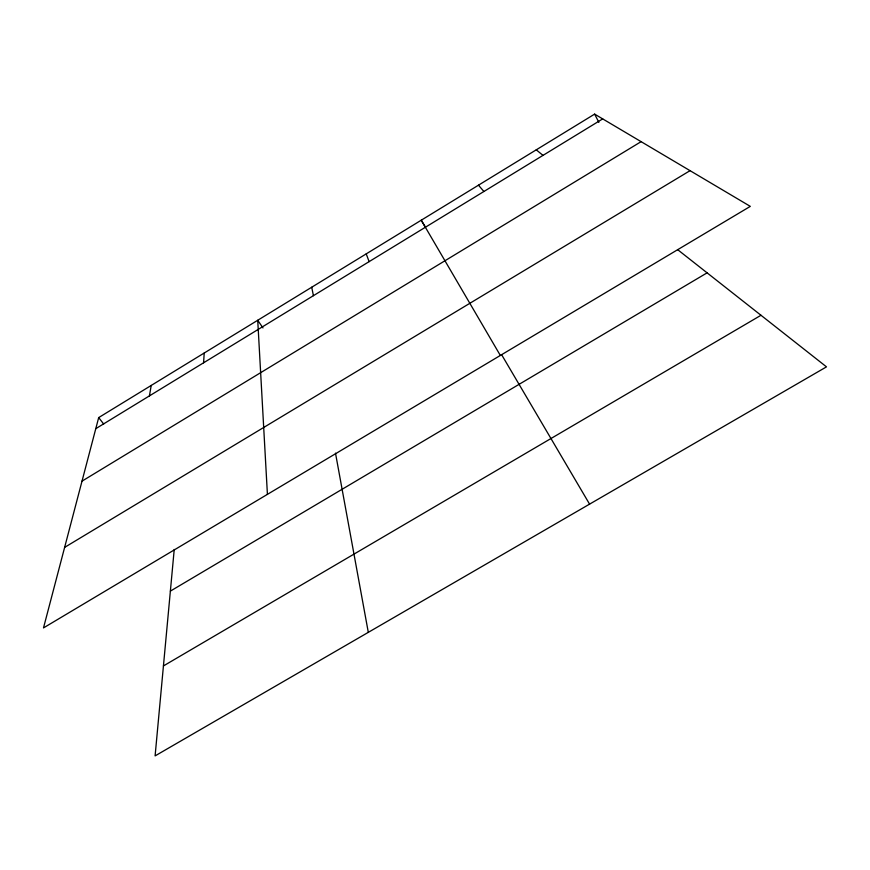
<?xml version="1.0" encoding="UTF-8"?>
<svg xmlns="http://www.w3.org/2000/svg" width="870" height="870" viewBox="0 0 870 870"><rect width="100%" height="100%" fill="white"/><g stroke="black" fill="none" stroke-linecap="round" stroke-linejoin="round"><path stroke-width="1.3" d="M203.569 362.812L204.222 353.013M174.228 549.459L155.099 755.889L826.5 366.857L677.61 249.625M149.422 395.894L151.217 385.453M98.691 417.589L43.5 627.901L750.31 206.375L594.623 114.111L98.691 417.589L103.671 424.016M95.776 428.682L602.703 118.896M82.008 481.153L641.103 141.658M64.63 547.382L690.051 170.661M170.368 591.121L707.103 272.843M163.429 665.941L760.989 315.277M536.268 149.825L543 155.382M478.478 185.19L483.894 191.498M262.968 327.925L257.727 320.28L267.416 494.367M425.387 227.124L421.243 220.208L500.337 355.46M501.772 354.96L589.577 504.132M594.623 114.111L598.875 122.365M366.226 253.877L369.119 261.642M311.721 287.231L313.417 295.68M335.494 453.15L368.304 632.349"/></g></svg>
